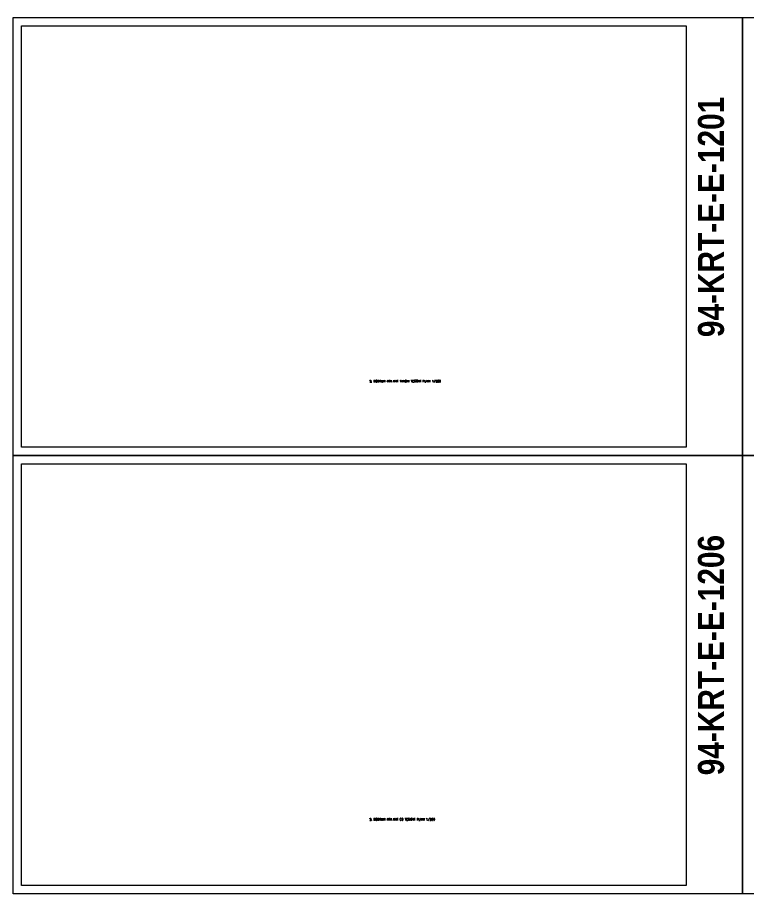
# Model space of a CAD drawing. Header units: metres. Extents: x -19121 to 152404, y -12107 to 46241.
# Drawn here: x 18319 to 46319, y 12761 to 46241 of the extents above; entities that cross this region are included whole.
import ezdxf

# ---------------------------------------------------------------- set-up
doc = ezdxf.new("R2010")
doc.units = ezdxf.units.M
doc.header["$LTSCALE"] = 50
doc.header["$MEASUREMENT"] = 0
doc.layers.add('40A', color=9, linetype='Continuous', lineweight=9)
doc.layers.add('E-YAZI', color=7, linetype='Continuous', lineweight=30)
doc.styles.add('E-YAZI', font='txttw.shx', dxfattribs={"height": 200})
doc.styles.add('MuuM_TEXT-BOLD', font='ARIALNB.TTF')

msp = doc.modelspace()

# ---------------------------------------------------------------- linework, layer by layer
at = {"layer": '40A'}
for points in [[(46159, 29421), (18159, 29421), (18159, 46241), (46159, 46241)], [(74159, 29421), (46159, 29421), (46159, 46241), (74159, 46241)], [(18479, 45921), (44000, 45921), (44000, 29741), (18479, 29741)], [(46159, 12601), (18159, 12601), (18159, 29421), (46159, 29421)], [(74159, 12601), (46159, 12601), (46159, 29421), (74159, 29421)], [(18479, 29101), (44000, 29101), (44000, 12921), (18479, 12921)]]:
    msp.add_lwpolyline(points, close=True, dxfattribs=at)

# ---------------------------------------------------------------- texts
at = {"layer": '40A', "style": 'MuuM_TEXT-BOLD'}
for s, p in [('94-KRT-E-E-1201', (45452, 33968)), ('94-KRT-E-E-1206', (45452, 17148))]:
    msp.add_text(s, height=1000, rotation=90, dxfattribs=at).set_placement(p)
at = {"layer": 'E-YAZI', "color": 4, "style": 'E-YAZI'}
for s, p in [('2. BODRUM ARA KAT YANGIN TESİSAT PLANI 1/200', (31840, 32238)), ('2. BODRUM ARA KAT CO TESISAT PLANI 1/200', (31840, 15418))]:
    msp.add_text(s, height=80, dxfattribs=at).set_placement(p)

doc.saveas('drawing.dxf')
